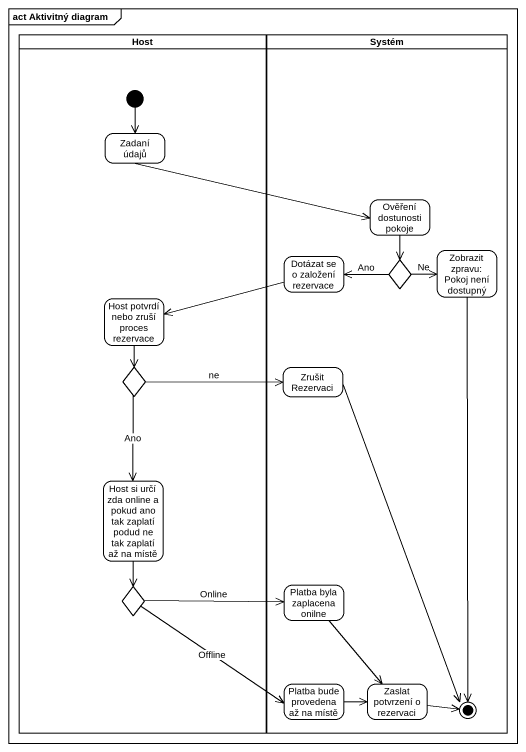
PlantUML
@startuml
mainframe act Aktivitný diagram
hide empty description
state Host <<partition>> {
  state "Zadaní údajů" as Zadaní_údajů
  state "Host potvrdí nebo zruší proces rezervace" as Host_potvrdí_nebo_zruší
  state choice2 <<choice>>
  state "Host si určí zda online a pokud ano tak zaplatí podud ne tak zaplatí až na místě" as Host_si_určí_zda_online_a
  state choice3 <<choice>>
  [*] --> Zadaní_údajů
}
state Systém <<partition>> {
  state "Ověření dostunosti pokoje" as Ověření_dostunosti_pokoje
  state "Dotázat se o založení rezervace" as Dotázat_se_o_založení
  state choice1 <<choice>>
  state "Zobrazit zpravu: Pokoj není dostupný" as Zobrazit_zpravu_Pokoj_není
  state "Zrušit Rezervaci" as Zrušit_Rezervaci
  state "Platba byla zaplacena onilne" as Platba_byla_zaplacena_onilne
  state "Platba bude provedena až na místě" as Platba_bude_provedena_až_na
  state "Zaslat potvrzení o rezervaci" as Zaslat_potvrzení_o_rezervaci
  Zobrazit_zpravu_Pokoj_není --> [*]
  Zrušit_Rezervaci --> [*]
  Zaslat_potvrzení_o_rezervaci -right-> [*]
}
Zadaní_údajů -right-> Ověření_dostunosti_pokoje
Ověření_dostunosti_pokoje --> choice1
Dotázat_se_o_založení -left-> Host_potvrdí_nebo_zruší
choice1 -left-> Dotázat_se_o_založení : Ano
choice1 -right-> Zobrazit_zpravu_Pokoj_není : Ne
Host_potvrdí_nebo_zruší --> choice2
choice2 -right-> Zrušit_Rezervaci : ne
choice2 --> Host_si_určí_zda_online_a : Ano
Host_si_určí_zda_online_a --> choice3
choice3 -right-> Platba_byla_zaplacena_onilne : Online
choice3 -right-> Platba_bude_provedena_až_na : Offline
Platba_byla_zaplacena_onilne --> Zaslat_potvrzení_o_rezervaci
Platba_bude_provedena_až_na -right-> Zaslat_potvrzení_o_rezervaci
@enduml
